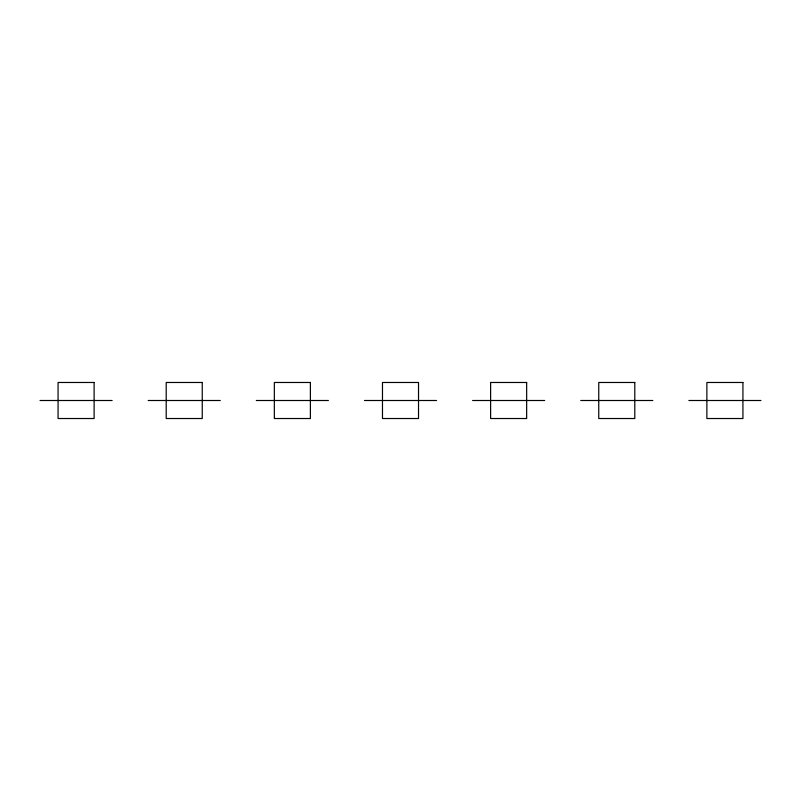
<?xml version="1.0" encoding="UTF-8"?>
<svg xmlns="http://www.w3.org/2000/svg" width="801" height="801" viewBox="0 0 801 801"><rect width="100%" height="100%" fill="white"/><g stroke="black" fill="none" stroke-linecap="round" stroke-linejoin="round"><path stroke-width="1.2" d="M40.05 400.5L112.14 400.5M148.185 400.5L220.275 400.5M256.32 400.5L328.41 400.5M364.455 400.5L436.545 400.5M472.59 400.5L544.68 400.5M580.725 400.5L652.815 400.5M688.86 400.5L760.95 400.5M94.117 382.477L58.072 382.477L58.072 418.522L94.117 418.522L94.117 382.477M202.252 382.477L166.207 382.477L166.207 418.522L202.252 418.522L202.252 382.477M310.387 382.477L274.342 382.477L274.342 418.522L310.387 418.522L310.387 382.477M418.522 382.477L382.477 382.477L382.477 418.522L418.522 418.522L418.522 382.477M526.658 382.477L490.613 382.477L490.613 418.522L526.658 418.522L526.658 382.477M634.793 382.477L598.747 382.477L598.747 418.522L634.793 418.522L634.793 382.477M742.928 382.477L706.882 382.477L706.882 418.522L742.928 418.522L742.928 382.477"/></g></svg>
